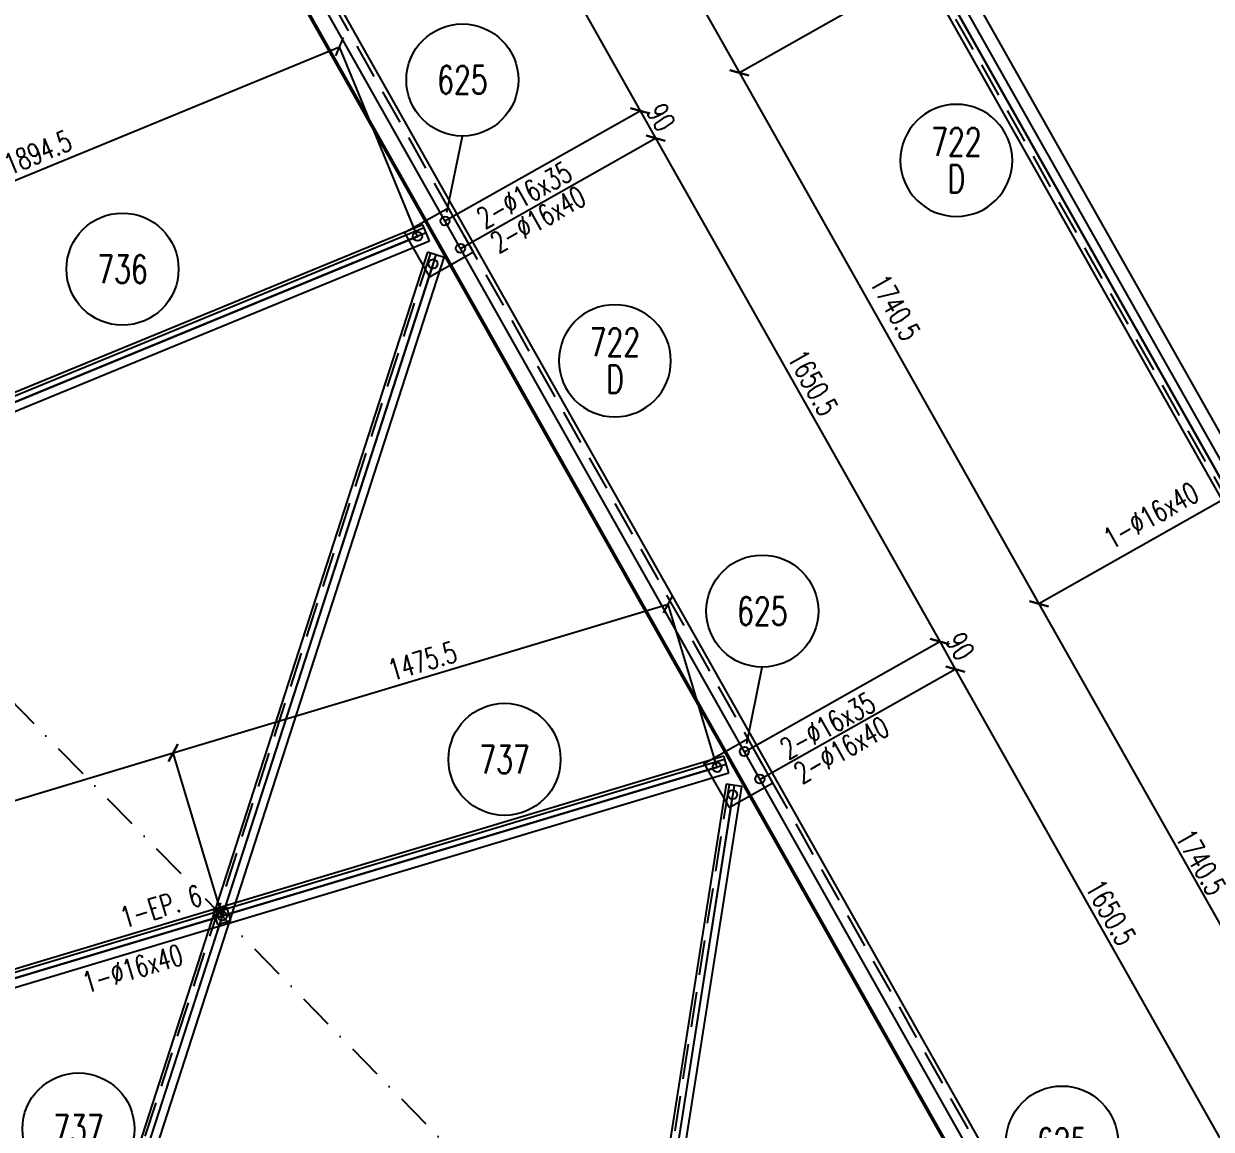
# Model space of a CAD drawing. Extents: x 144362 to 160582, y -59241 to -47761.
# Drawn here: x 147600 to 150991, y -55640 to -52484 of the extents above; entities that cross this region are included whole.
import ezdxf
from ezdxf.enums import TextEntityAlignment as Align

# ---------------------------------------------------------------- set-up
doc = ezdxf.new("R2010")
doc.units = 0
doc.header["$LTSCALE"] = 200
doc.header["$MEASUREMENT"] = 0
doc.linetypes.add('DASHDOT', pattern=[1, 0.5, -0.25, 0, -0.25])
doc.linetypes.add('DASHED', pattern=[0.75, 0.5, -0.25])
doc.layers.get('0').update_dxf_attribs({"linetype": 'CONTINUOUS'})
doc.layers.get('DEFPOINTS').update_dxf_attribs({"linetype": 'CONTINUOUS'})
for name, color, linetype in [('ASSI', 3, 'CONTINUOUS'), ('BOLLINI_1', 7, 'CONTINUOUS'), ('BOLLINI_5', 7, 'CONTINUOUS'), ('FORI', 2, 'CONTINUOUS'), ('LINEA_ANG', 2, 'CONTINUOUS'), ('LINEE_PIASTRE', 2, 'CONTINUOUS'), ('LM', 7, 'CONTINUOUS'), ('LS', 7, 'CONTINUOUS'), ('MZ', 6, 'DASHDOT'), ('PIASTRE', 5, 'CONTINUOUS'), ('QT_MPR', 7, 'CONTINUOUS'), ('TRAT-Y', 7, 'DASHED')]:
    doc.layers.add(name, color=color, linetype=linetype)
doc.styles.add('QUOTE', font='ROMANS8.SHX', dxfattribs={"width": 0.7})
doc.styles.add('RQL', font='ROMANS8.SHX', dxfattribs={"width": 0.7})
doc.styles.add('RS', font='ROMANS8.shx', dxfattribs={"width": 0.7})
doc.styles.get("Standard").update_dxf_attribs({"font": 'ROMANS8.SHX', "width": 0.7})
doc.dimstyles.new('TRATTO_20', dxfattribs={"dimscale": 0, "dimtxt": 60, "dimasz": 40, "dimexe": 0, "dimexo": 0, "dimgap": 10, "dimtad": 1, "dimrnd": 0.5, "dimdsep": 46, "dimtxsty": 'RS', "dimblk1": 'OBLIQUE', "dimblk2": 'OBLIQUE', "dimsah": 1, "dimcen": 0.09, "dimclrd": 2, "dimclre": 2, "dimclrt": 7, "dimadec": 0, "dimazin": 0, "dimtfac": 1, "dimtix": 1, "dimtmove": 2, "dimatfit": 3, "dimfxl": 1, "dimtolj": 1, "dimtzin": 0, "dimarcsym": 0})

# ---------------------------------------------------------------- blocks, each defined once
blk = doc.blocks.new('ASSE98')
blk.add_line((0, 0), (1, 0))
at = {"color": 7, "style": 'QUOTE', "width": 0.5, "flags": 1}
for tag, p in [('TI', (1.38308, 6.82731)), ('DI_S', (1.38308, 6.42178)), ('D_S', (1.38308, 6.02092)), ('E_S', (1.38308, 5.68065)), ('NFORI', (1.36454, 5.29792)), ('ALAR', (1.36349, 4.93246)), ('FAM', (1.3775, 4.54645)), ('ALA', (1.38308, 4.19257)), ('DISP2', (1.38308, 3.84971)), ('DISP1', (1.38308, 3.50686)), ('PINZAF', (1.38308, 3.164)), ('PINZAI', (1.38308, 2.82114)), ('TRP', (1.38308, 2.47829)), ('NP', (1.38308, 2.13543)), ('SV', (1.38308, 1.79257)), ('PESO', (1.38308, 1.44971)), ('QUA', (1.38308, 1.10686)), ('LUN', (1.38308, 0.764)), ('PROF', (1.38308, 0.42114)), ('POS', (1.38308, 0.07829))]:
    blk.add_attdef(tag, p, '', height=0.2, dxfattribs=at)
at = {"color": 7, "flags": 1}
for tag, p in [('LAV1', (3.07431, 6.82847)), ('LAV2', (3.07431, 6.49513)), ('LAV3', (3.07431, 6.1618)), ('LAV4', (3.07431, 5.82847)), ('LAV5', (3.07431, 5.49513)), ('LAV6', (3.07431, 5.1618)), ('LAV7', (3.07431, 4.82847)), ('LAV8', (3.07431, 4.49513)), ('LAV9', (3.07431, 4.1618)), ('LAV10', (3.07431, 3.82847))]:
    blk.add_attdef(tag, p, '', height=0.2, dxfattribs=at)
blk = doc.blocks.new('_OBLIQUE')
at = {"color": 0, "linetype": 'ByBlock'}
blk.add_line((-0.5, -0.5), (0.5, 0.5), dxfattribs=at)
blk = doc.blocks.new('*D54')
at = {"layer": 'DEFPOINTS', "color": 0, "transparency": 16777216}
for p in [(150211.9, -52302.9), (151067.4, -53818.6), (150498.7, -54139.6)]:
    blk.add_point(p, dxfattribs=at)
at = {"layer": 'QT_MPR', "color": 2, "lineweight": -2, "transparency": 16777216}
for p, q in [((150211.9, -52302.9), (149643.2, -52623.9)), ((149643.2, -52623.9), (150498.7, -54139.6)), ((151067.4, -53818.6), (150498.7, -54139.6))]:
    blk.add_line(p, q, dxfattribs=at)
at = {"layer": 'QT_MPR', "color": 2, "lineweight": -2, "transparency": 16777216, "xscale": 40, "yscale": 40, "zscale": 40}
for p, rotation in [((149643.2, -52623.9), 119.4417133094446), ((150498.7, -54139.6), 299.4417133094445)]:
    blk.add_blockref('_OBLIQUE', p, dxfattribs=dict(at, rotation=rotation))
at = {"layer": 'QT_MPR', "color": 7, "transparency": 16777216, "insert": (150088.3, -53294.2), "char_height": 60, "attachment_point": 5, "rotation": 299.4417, "style": 'RS'}
blk.add_mtext('\\A1;1740.5', dxfattribs=at)
blk = doc.blocks.new('*D53')
at = {"layer": 'DEFPOINTS', "color": 0, "transparency": 16777216}
for p in [(149356.4, -50787.2), (150211.9, -52302.9), (149643.2, -52623.9)]:
    blk.add_point(p, dxfattribs=at)
at = {"layer": 'QT_MPR', "color": 2, "lineweight": -2, "transparency": 16777216}
for p, q in [((149356.4, -50787.2), (148787.7, -51108.2)), ((148787.7, -51108.2), (149643.2, -52623.9)), ((150211.9, -52302.9), (149643.2, -52623.9))]:
    blk.add_line(p, q, dxfattribs=at)
at = {"layer": 'QT_MPR', "color": 2, "lineweight": -2, "transparency": 16777216, "xscale": 40, "yscale": 40, "zscale": 40}
for p, rotation in [((148787.7, -51108.2), 119.4417133094446), ((149643.2, -52623.9), 299.4417133094445)]:
    blk.add_blockref('_OBLIQUE', p, dxfattribs=dict(at, rotation=rotation))
at = {"layer": 'QT_MPR', "color": 7, "transparency": 16777216, "insert": (149203.3, -51737.3), "char_height": 60, "attachment_point": 5, "rotation": 299.4417, "style": 'RS'}
blk.add_mtext('\\A1;1740.5', dxfattribs=at)
blk = doc.blocks.new('*D60')
at = {"layer": 'DEFPOINTS', "color": 0, "transparency": 16777216}
for p in [(151067.4, -53818.6), (151922.9, -55334.3), (151354.2, -55655.3)]:
    blk.add_point(p, dxfattribs=at)
at = {"layer": 'LS', "color": 2, "lineweight": -2, "transparency": 16777216}
for p, q in [((151067.4, -53818.6), (150498.7, -54139.6)), ((150498.7, -54139.6), (151354.2, -55655.3)), ((151922.9, -55334.3), (151354.2, -55655.3))]:
    blk.add_line(p, q, dxfattribs=at)
at = {"layer": 'LS', "color": 2, "lineweight": -2, "transparency": 16777216, "xscale": 40, "yscale": 40, "zscale": 40}
for p, rotation in [((150498.7, -54139.6), 119.4417133094446), ((151354.2, -55655.3), 299.4417133094445)]:
    blk.add_blockref('_OBLIQUE', p, dxfattribs=dict(at, rotation=rotation))
at = {"layer": 'LS', "color": 7, "transparency": 16777216, "insert": (150961.3, -54877.8), "char_height": 60, "attachment_point": 5, "rotation": 299.4417, "style": 'RS'}
blk.add_mtext('\\A1;1740.5', dxfattribs=at)
blk = doc.blocks.new('16')
blk.add_circle((0, 0), 1)
blk = doc.blocks.new('MRKR_98')
blk.add_point((0, 0))
at = {"color": 7, "style": 'QUOTE', "width": 0.5, "flags": 1}
for tag, p in [('TI', (3.73, 6.83)), ('AUX2', (3.71, 4.93)), ('NFORI', (3.72, 5.3)), ('DI_S', (3.73, 6.42)), ('D_S', (3.73, 6.02)), ('E_S', (3.73, 5.68)), ('AUX1', (3.73, 4.19)), ('FAM', (3.73, 4.55)), ('COMMESSA', (3.73, 3.85)), ('MD', (3.73, 3.51)), ('MP', (3.73, 3.16)), ('LARGHEZZA', (3.73, 2.82)), ('SPESSORE', (3.73, 2.48)), ('NP', (3.73, 2.14)), ('SV', (3.73, 1.79)), ('PESO', (3.73, 1.45)), ('QUA', (3.73, 1.11)), ('LUN', (3.73, 0.76)), ('PROF', (3.73, 0.42)), ('POS', (3.73, 0.08))]:
    blk.add_attdef(tag, p, '', height=0.2, dxfattribs=at)
at = {"color": 7, "flags": 1}
for tag, p in [('LAV1', (5.26, 6.88)), ('LAV2', (5.26, 6.55)), ('LAV3', (5.26, 6.21)), ('LAV4', (5.26, 5.88)), ('LAV5', (5.26, 5.55)), ('LAV6', (5.26, 5.21)), ('LAV7', (5.26, 4.88)), ('LAV8', (5.26, 4.55)), ('LAV9', (5.26, 4.21)), ('LAV10', (5.26, 3.88))]:
    blk.add_attdef(tag, p, '', height=0.2, dxfattribs=at)
blk = doc.blocks.new('*D75')
at = {"layer": 'DEFPOINTS', "color": 0, "transparency": 16777216}
for p in [(147991.2, -51609.4), (149359.9, -52732.2), (148802.5, -53046.7)]:
    blk.add_point(p, dxfattribs=at)
at = {"layer": 'QT_MPR', "color": 2, "lineweight": -2, "transparency": 16777216}
for p, q in [((147991.2, -51609.4), (148548.6, -51294.9)), ((148548.6, -51294.9), (149359.9, -52732.2)), ((148802.5, -53046.7), (149359.9, -52732.2))]:
    blk.add_line(p, q, dxfattribs=at)
at = {"layer": 'QT_MPR', "color": 2, "lineweight": -2, "transparency": 16777216, "xscale": 40, "yscale": 40, "zscale": 40}
for p, rotation in [((148548.6, -51294.9), 119.4417133094436), ((149359.9, -52732.2), 299.4417133094436)]:
    blk.add_blockref('_OBLIQUE', p, dxfattribs=dict(at, rotation=rotation))
at = {"layer": 'QT_MPR', "color": 7, "transparency": 16777216, "insert": (148994.2, -51997.1), "char_height": 60, "attachment_point": 5, "rotation": 299.4417, "style": 'RS'}
blk.add_mtext('\\A1;1650.5', dxfattribs=at)
blk = doc.blocks.new('*D78')
at = {"layer": 'DEFPOINTS', "color": 0, "transparency": 16777216}
for p in [(149404.1, -52810.5), (148802.5, -53046.7), (148846.7, -53125.1)]:
    blk.add_point(p, dxfattribs=at)
at = {"layer": 'QT_MPR', "color": 2, "lineweight": -2, "transparency": 16777216}
for p, q in [((148802.5, -53046.7), (149359.9, -52732.2)), ((149359.9, -52732.2), (149404.1, -52810.5)), ((148846.7, -53125.1), (149404.1, -52810.5))]:
    blk.add_line(p, q, dxfattribs=at)
at = {"layer": 'QT_MPR', "color": 2, "lineweight": -2, "transparency": 16777216, "xscale": 40, "yscale": 40, "zscale": 40}
for p, rotation in [((149359.9, -52732.2), 119.4417133094436), ((149404.1, -52810.5), 299.4417133094436)]:
    blk.add_blockref('_OBLIQUE', p, dxfattribs=dict(at, rotation=rotation))
at = {"layer": 'QT_MPR', "color": 7, "transparency": 16777216, "insert": (149419.6, -52750.9), "char_height": 60, "attachment_point": 5, "rotation": 299.4417, "style": 'RS'}
blk.add_mtext('\\A1;90', dxfattribs=at)
blk = doc.blocks.new('*D77')
at = {"layer": 'DEFPOINTS', "color": 0, "transparency": 16777216}
for p in [(148846.7, -53125.1), (150215.4, -54247.8), (149658, -54562.4)]:
    blk.add_point(p, dxfattribs=at)
at = {"layer": 'QT_MPR', "color": 2, "lineweight": -2, "transparency": 16777216}
for p, q in [((148846.7, -53125.1), (149404.1, -52810.5)), ((149404.1, -52810.5), (150215.4, -54247.8)), ((149658, -54562.4), (150215.4, -54247.8))]:
    blk.add_line(p, q, dxfattribs=at)
at = {"layer": 'QT_MPR', "color": 2, "lineweight": -2, "transparency": 16777216, "xscale": 40, "yscale": 40, "zscale": 40}
for p, rotation in [((149404.1, -52810.5), 119.4417133094436), ((150215.4, -54247.8), 299.4417133094436)]:
    blk.add_blockref('_OBLIQUE', p, dxfattribs=dict(at, rotation=rotation))
at = {"layer": 'QT_MPR', "color": 7, "transparency": 16777216, "insert": (149853.4, -53508.9), "char_height": 60, "attachment_point": 5, "rotation": 299.4417, "style": 'RS'}
blk.add_mtext('\\A1;1650.5', dxfattribs=at)
blk = doc.blocks.new('*D80')
at = {"layer": 'DEFPOINTS', "color": 0, "transparency": 16777216}
for p in [(150259.6, -54326.2), (149658, -54562.4), (149702.2, -54640.8)]:
    blk.add_point(p, dxfattribs=at)
at = {"layer": 'QT_MPR', "color": 2, "lineweight": -2, "transparency": 16777216}
for p, q in [((149658, -54562.4), (150215.4, -54247.8)), ((150215.4, -54247.8), (150259.6, -54326.2)), ((149702.2, -54640.8), (150259.6, -54326.2))]:
    blk.add_line(p, q, dxfattribs=at)
at = {"layer": 'QT_MPR', "color": 2, "lineweight": -2, "transparency": 16777216, "xscale": 40, "yscale": 40, "zscale": 40}
for p, rotation in [((150215.4, -54247.8), 119.4417133094436), ((150259.6, -54326.2), 299.4417133094436)]:
    blk.add_blockref('_OBLIQUE', p, dxfattribs=dict(at, rotation=rotation))
at = {"layer": 'QT_MPR', "color": 7, "transparency": 16777216, "insert": (150273.7, -54261.1), "char_height": 60, "attachment_point": 5, "rotation": 299.4417, "style": 'RS'}
blk.add_mtext('\\A1;90', dxfattribs=at)
blk = doc.blocks.new('*D79')
at = {"layer": 'DEFPOINTS', "color": 0, "transparency": 16777216}
for p in [(149702.2, -54640.8), (151070.9, -55763.5), (150513.5, -56078.1)]:
    blk.add_point(p, dxfattribs=at)
at = {"layer": 'QT_MPR', "color": 2, "lineweight": -2, "transparency": 16777216}
for p, q in [((149702.2, -54640.8), (150259.6, -54326.2)), ((150259.6, -54326.2), (151070.9, -55763.5)), ((150513.5, -56078.1), (151070.9, -55763.5))]:
    blk.add_line(p, q, dxfattribs=at)
at = {"layer": 'QT_MPR', "color": 2, "lineweight": -2, "transparency": 16777216, "xscale": 40, "yscale": 40, "zscale": 40}
for p, rotation in [((150259.6, -54326.2), 119.4417133094436), ((151070.9, -55763.5), 299.4417133094436)]:
    blk.add_blockref('_OBLIQUE', p, dxfattribs=dict(at, rotation=rotation))
at = {"layer": 'QT_MPR', "color": 7, "transparency": 16777216, "insert": (150703.8, -55021), "char_height": 60, "attachment_point": 5, "rotation": 299.4417, "style": 'RS'}
blk.add_mtext('\\A1;1650.5', dxfattribs=at)
blk = doc.blocks.new('xxx')
blk.add_circle((0, 0), 8)
at = {"color": 3, "style": 'RQL', "width": 0.7}
blk.add_attdef('POS', text='', height=4, dxfattribs=at).set_placement((0, 0), align=Align.MIDDLE)
at = {"color": 3, "style": 'RQL', "width": 0.7, "flags": 1}
blk.add_attdef('POS1', (-0.39, -5.42), '', height=2, dxfattribs=at)
at = {"style": 'RQL', "width": 0.7, "flags": 1}
blk.add_attdef('TIPO', (-0.39, -8.66), '', height=2, dxfattribs=at)
blk = doc.blocks.new('*D91')
at = {"layer": 'DEFPOINTS', "color": 0, "transparency": 16777216}
for p in [(148501.6, -52549.6), (148724.1, -53091), (146972.2, -53811.2)]:
    blk.add_point(p, dxfattribs=at)
at = {"layer": 'QT_MPR', "color": 2, "lineweight": -2, "transparency": 16777216}
for p, q in [((146749.7, -53269.9), (148501.6, -52549.6)), ((148724.1, -53091), (148501.6, -52549.6)), ((146972.2, -53811.2), (146749.7, -53269.9))]:
    blk.add_line(p, q, dxfattribs=at)
at = {"layer": 'QT_MPR', "color": 2, "lineweight": -2, "transparency": 16777216, "xscale": 40, "yscale": 40, "zscale": 40}
for p, rotation in [((148501.6, -52549.6), 22.34848301096214), ((146749.7, -53269.9), 202.3484830109621)]:
    blk.add_blockref('_OBLIQUE', p, dxfattribs=dict(at, rotation=rotation))
at = {"layer": 'QT_MPR', "color": 7, "transparency": 16777216, "insert": (147639.8, -52851.5), "char_height": 60, "attachment_point": 5, "rotation": 22.3485, "style": 'RS'}
blk.add_mtext('\\A1;1894.5', dxfattribs=at)
blk = doc.blocks.new('*D90')
at = {"layer": 'DEFPOINTS', "color": 0, "transparency": 16777216}
for p in [(148026.6, -54565.2), (148166.4, -55030.9), (146292.6, -55593.5)]:
    blk.add_point(p, dxfattribs=at)
at = {"layer": 'QT_MPR', "color": 2, "lineweight": -2, "transparency": 16777216}
for p, q in [((146152.8, -55127.7), (148026.6, -54565.2)), ((148166.4, -55030.9), (148026.6, -54565.2)), ((146292.6, -55593.5), (146152.8, -55127.7))]:
    blk.add_line(p, q, dxfattribs=at)
at = {"layer": 'QT_MPR', "color": 2, "lineweight": -2, "transparency": 16777216, "xscale": 40, "yscale": 40, "zscale": 40}
for p, rotation in [((148026.6, -54565.2), 16.71026634204063), ((146152.8, -55127.7), 196.7102663420406)]:
    blk.add_blockref('_OBLIQUE', p, dxfattribs=dict(at, rotation=rotation))
at = {"layer": 'QT_MPR', "color": 7, "transparency": 16777216, "insert": (147059.3, -54807.1), "char_height": 60, "attachment_point": 5, "rotation": 16.7103, "style": 'RS'}
blk.add_mtext('\\A1;1956.5', dxfattribs=at)
blk = doc.blocks.new('*D89')
at = {"layer": 'DEFPOINTS', "color": 0, "transparency": 16777216}
for p in [(149439.8, -54140.9), (149579.6, -54606.7), (148166.4, -55030.9)]:
    blk.add_point(p, dxfattribs=at)
at = {"layer": 'QT_MPR', "color": 2, "lineweight": -2, "transparency": 16777216}
for p, q in [((148026.6, -54565.2), (149439.8, -54140.9)), ((149579.6, -54606.7), (149439.8, -54140.9)), ((148166.4, -55030.9), (148026.6, -54565.2))]:
    blk.add_line(p, q, dxfattribs=at)
at = {"layer": 'QT_MPR', "color": 2, "lineweight": -2, "transparency": 16777216, "xscale": 40, "yscale": 40, "zscale": 40}
for p, rotation in [((149439.8, -54140.9), 16.71026634204063), ((148026.6, -54565.2), 196.7102663420406)]:
    blk.add_blockref('_OBLIQUE', p, dxfattribs=dict(at, rotation=rotation))
at = {"layer": 'QT_MPR', "color": 7, "transparency": 16777216, "insert": (148738.1, -54303.2), "char_height": 60, "attachment_point": 5, "rotation": 16.7103, "style": 'RS'}
blk.add_mtext('\\A1;1475.5', dxfattribs=at)
blk = doc.blocks.new('YYY')
blk.add_circle((0, 0), 8)
at = {"color": 3, "style": 'RQL', "width": 0.7}
for tag, p in [('POS3', (0, 0.65)), ('POS2', (0, -4.63))]:
    blk.add_attdef(tag, text='', height=4, dxfattribs=at).set_placement(p, align=Align.CENTER)
at = {"style": 'RQL', "width": 0.7, "flags": 1}
blk.add_attdef('TIPO', text='', height=3, dxfattribs=at).set_placement((0, 0), align=Align.MIDDLE_CENTER)
blk = doc.blocks.new('IQ')
for p, q in [((0.5, 0.5), (-0.5, 0.5)), ((-0.5, 0.5), (-0.5, -0.5)), ((0.5, -0.5), (0.5, 0.5)), ((-0.5, -0.5), (0.5, -0.5))]:
    blk.add_line(p, q)
at = {"flags": 1}
for tag, p in [('SPESSORE', (0, -0.008)), ('NUMERO', (0, -0.342))]:
    blk.add_attdef(tag, p, '', height=0.2, dxfattribs=at)
blk = doc.blocks.new('bull')
at = {"style": 'RS', "width": 0.7, "flags": 1}
for tag, p in [('NN', (-12.25, 0)), ('DIAMETRO', (0, -4.86)), ('SERRAGGIO', (0, -9.71)), ('LUNGHEZZA', (0, -14.57)), ('NB', (0, -19.43)), ('TIPO', (0, -24.12)), ('EL', (-0.14, -29))]:
    blk.add_attdef(tag, p, '', height=3, dxfattribs=at)
at = {"style": 'RS', "width": 0.7}
blk.add_attdef('BULLONE', (0, 0), '', height=3, dxfattribs=at)
blk = doc.blocks.new('imbbull')
at = {"style": 'RS', "width": 0.7, "flags": 1}
for tag, p in [('NN', (-11.1, 0)), ('DIAMETRO', (0, -4.86)), ('SERRAGGIO', (0, -9.71)), ('LUNGHEZZA', (0, -14.57)), ('NB', (0, -19.43)), ('TIPO', (0, -24.38)), ('EL', (-0.14, -29.26))]:
    blk.add_attdef(tag, p, '', height=3, dxfattribs=at)
at = {"style": 'RS', "width": 0.7}
blk.add_attdef('BULLONE', (0, 0), '', height=3, dxfattribs=at)

msp = doc.modelspace()

# ---------------------------------------------------------------- linework, layer by layer
at = {"layer": 'LINEA_ANG'}
for p, q in [((153405.58, -57885.866), (148570.321, -49319.253)), ((148479.656, -49341.72), (153383.73, -58030.252)), ((152077.445, -58767.559), (147173.372, -50079.027)), ((147094.995, -50123.265), (151999.068, -58811.798)), ((148739.599, -53057.594), (144760.73, -54693.382)), ((144763.962, -54701.243), (148742.831, -53065.455)), ((148758.611, -53103.838), (148739.599, -53057.594)), ((144779.742, -54739.626), (148758.611, -53103.838)), ((148752.891, -53135.978), (147680.387, -56452.893)), ((148800.466, -53151.361), (148752.891, -53135.978)), ((147727.962, -56468.277), (148800.466, -53151.361)), ((149598.35, -54574.948), (146259.561, -55577.285)), ((146262.005, -55585.426), (149600.794, -54583.089)), ((149612.727, -54622.836), (149598.35, -54574.948)), ((146273.937, -55625.173), (149612.727, -54622.836)), ((149605.338, -54654.805), (149182.803, -57345.835)), ((149227.258, -57352.815), (149649.793, -54661.786)), ((149649.793, -54661.786), (149605.338, -54654.805))]:
    msp.add_line(p, q, dxfattribs=at)
at = {"layer": 'LINEE_PIASTRE'}
for p, q in [((148812.752, -53009.959), (148687.348, -53080.741)), ((148883.533, -53135.363), (148812.752, -53009.959)), ((148687.348, -53080.741), (148758.13, -53206.144)), ((148758.13, -53206.144), (148883.533, -53135.363)), ((149668.252, -54525.646), (149542.848, -54596.428)), ((149739.033, -54651.049), (149668.252, -54525.646)), ((149542.848, -54596.428), (149613.63, -54721.831)), ((149613.63, -54721.831), (149739.033, -54651.049))]:
    msp.add_line(p, q, dxfattribs=at)
at = {"layer": 'LS', "color": 6}
for p, q in [((153604.048, -58365.66), (148471.048, -49271.539)), ((151387.332, -57717.814), (146959.501, -49873.041)), ((151413.249, -57672.181), (147138.537, -50098.689)), ((152778.403, -56849.973), (149356.403, -50787.226)), ((148807.974, -53021.862), (148852.11, -52804.306)), ((144795.295, -54706.201), (148724.133, -53090.982)), ((148768.372, -53169.36), (147712.496, -56434.849)), ((149664.492, -54538.189), (149708.628, -54320.633)), ((146292.609, -55593.466), (149579.633, -54606.669)), ((149623.872, -54685.046), (149209.81, -57322.113))]:
    msp.add_line(p, q, dxfattribs=at)
at = {"layer": 'MZ'}
msp.add_line((144898.312, -51693.144), (152034.395, -58981.293), dxfattribs=at)
at = {"layer": 'TRAT-Y'}
for p, q in [((148490.977, -49335.33), (153395.051, -58023.862)), ((152066.124, -58773.949), (147162.051, -50085.417)), ((148760.979, -53138.593), (147688.474, -56455.509)), ((149613.735, -54656.124), (149191.2, -57347.153))]:
    msp.add_line(p, q, dxfattribs=at)

# ---------------------------------------------------------------- block references
at = {"layer": 'ASSI', "xscale": 9977}
for p, rotation in [((148503.169, -49328.449), 299.4417133094445), ((152077.445, -58767.559), 119.4417133094436)]:
    msp.add_blockref('ASSE98', p, dxfattribs=dict(at, rotation=rotation))
at = {"layer": 'ASSI'}
ref = msp.add_blockref('ASSE98', (148749.105, -53080.716), dxfattribs=dict(at, xscale=4302, zscale=4302, rotation=202.348483010962))
ref.add_attrib('PROF', 'L50x4', (145723.887, -54207.669), dxfattribs={"layer": '0', "color": 2, "height": 70, "rotation": 22.348483, "style": 'QUOTE', "width": 0.7})
ref.add_attrib('LUN', '4302', (146190.832, -54015.699), dxfattribs={"layer": '0', "color": 2, "height": 70, "rotation": 22.348483, "style": 'QUOTE', "width": 0.7})
ref.add_attrib('PESO', '4248 C/C T.E.', (145832.255, -54471.262), dxfattribs={"layer": '0', "color": 2, "height": 70, "rotation": 22.348483, "style": 'QUOTE', "width": 0.7})
ref.add_attrib('SV', 'Lg.', (146048.276, -54074.307), dxfattribs={"layer": '0', "color": 2, "height": 70, "rotation": 22.348483, "style": 'QUOTE', "width": 0.7})
for p, xscale, zscale, rotation in [((148776.678, -53143.669), 3486, 3486, 252.0817075199979), ((149628.06, -54658.373), 2724, 2724, 261.076497012815)]:
    msp.add_blockref('ASSE98', p, dxfattribs=dict(at, xscale=xscale, zscale=zscale, rotation=rotation))
ref = msp.add_blockref('ASSE98', (149605.539, -54598.892), dxfattribs=dict(at, xscale=3486, zscale=3486, rotation=196.7102663420406))
ref.add_attrib('PROF', 'L50x4', (146880.963, -55323.104), dxfattribs={"layer": '0', "color": 2, "height": 70, "rotation": 16.710266, "style": 'QUOTE', "width": 0.7})
ref.add_attrib('LUN', '3486', (147364.51, -55177.939), dxfattribs={"layer": '0', "color": 2, "height": 70, "rotation": 16.710266, "style": 'QUOTE', "width": 0.7})
ref.add_attrib('PESO', '3432 C/C T.E.', (147021.634, -55526.496), dxfattribs={"layer": '0', "color": 2, "height": 70, "rotation": 16.710266, "style": 'QUOTE', "width": 0.7})
ref.add_attrib('SV', 'Lg.', (147216.886, -55222.257), dxfattribs={"layer": '0', "color": 2, "height": 70, "rotation": 16.710266, "style": 'QUOTE', "width": 0.7})
at = {"layer": 'BOLLINI_1', "xscale": 20, "yscale": 20, "zscale": 20}
for p, values in [((148852.213, -52644.306), {'POS': '625'}), ((147881.759, -53184.265), {'POS': '736'}), ((149708.731, -54160.633), {'POS': '625'}), ((148972.611, -54583.921), {'POS': '737'}), ((147755.831, -55639.188), {'POS': '737'}), ((150564.447, -55676.596), {'POS': '625'})]:
    msp.add_blockref('xxx', p, dxfattribs=at).add_auto_attribs(values)
at = {"layer": 'BOLLINI_5'}
ref = msp.add_blockref('YYY', (150262.797, -52873.95), dxfattribs=dict(at, xscale=-19.99970832482618, yscale=19.99970832476798, zscale=19.99970832479172))
ref.add_attrib('POS3', '722', dxfattribs={"layer": '0', "color": 3, "height": 79.9988, "style": 'RQL', "width": 0.7}).set_placement((150262.797, -52861.011), align=Align.CENTER)
ref.add_attrib('POS2', 'D', dxfattribs={"layer": '0', "color": 3, "height": 79.999, "style": 'RQL', "width": 0.7}).set_placement((150262.797, -52966.558), align=Align.CENTER)
ref = msp.add_blockref('YYY', (149287.803, -53446.007), dxfattribs=dict(at, xscale=-19.99970832482618, yscale=19.99970832476798, zscale=19.99970832479172))
ref.add_attrib('POS3', '722', dxfattribs={"layer": '0', "color": 3, "height": 79.9988, "style": 'RQL', "width": 0.7}).set_placement((149287.803, -53433.068), align=Align.CENTER)
ref.add_attrib('POS2', 'D', dxfattribs={"layer": '0', "color": 3, "height": 79.999, "style": 'RQL', "width": 0.7}).set_placement((149287.803, -53538.614), align=Align.CENTER)
at = {"layer": 'FORI', "yscale": 13, "zscale": 13}
for p, xscale, rotation in [((148802.51, -53046.744), 13, 334.857936508824), ((148846.749, -53125.121), 13, 334.857936508824), ((149657.519, -54561.56), 13, 334.857936508824), ((149579.633, -54606.669), -13, 88.79197386203853), ((149701.757, -54639.937), 13, 334.857936508824)]:
    msp.add_blockref('16', p, dxfattribs=dict(at, xscale=xscale, rotation=rotation))
at = {"layer": 'FORI', "xscale": 13, "yscale": 13, "zscale": 13}
for p in [(148724.133, -53090.982), (148768.372, -53169.36), (149623.872, -54685.046), (148166.447, -55030.921)]:
    msp.add_blockref('16', p, dxfattribs=at)
at = {"layer": 'LM', "xscale": 40, "yscale": 40, "zscale": 40, "rotation": 286.7102663420102}
msp.add_blockref('IQ', (148166.447, -55030.921), dxfattribs=at)
at = {"layer": 'LS', "color": 7}
for name, p, xscale, yscale, zscale, rotation, values in [('bull', (148916.107, -53070.865), 20, 20, 20, 29.44171330944418, {'BULLONE': '2-%%c16x35                '}), ('bull', (148955.43, -53140.534), 20, 20, 20, 29.44171330944418, {'BULLONE': '2-%%c16x40                '}), ('bull', (150705.847, -53985.629), 20, 20, 20, 29.44171330944471, {'BULLONE': '1-%%c16x40                '}), ('bull', (149782.498, -54585.586), 20, 20, 20, 29.44171330944384, {'BULLONE': '2-%%c16x35                '}), ('bull', (149821.821, -54655.255), 20, 20, 20, 29.44171330944384, {'BULLONE': '2-%%c16x40                '}), ('imbbull', (147886.452, -55066.703), 19.99999999999999, 19.99999999999999, 19.99999999999999, 16.71026634204049, {'BULLONE': '1-EP. 6'}), ('bull', (147778.81, -55252.416), 20, 20, 20, 16.71026634204035, {'BULLONE': '1-%%c16x40                '})]:
    msp.add_blockref(name, p, dxfattribs=dict(at, xscale=xscale, yscale=yscale, zscale=zscale, rotation=rotation)).add_auto_attribs(values)
at = {"layer": 'PIASTRE', "xscale": 20, "yscale": 20, "zscale": 20, "rotation": 299.4417133098241}
for p in [(148687.348, -53080.741), (149542.848, -54596.428)]:
    msp.add_blockref('MRKR_98', p, dxfattribs=at)

# ---------------------------------------------------------------- dimensions: what is measured, and where the dimension line sits
at = {"layer": 'LS', "color": 6}
dim = msp.add_linear_dim(base=(151354.234, -55655.26), p1=(151067.403, -53818.599), p2=(151922.903, -55334.286), angle=299.441713, text='1740.5', dimstyle='TRATTO_20', override={"dimscale": 1}, dxfattribs=at)
dim.commit()
dim.dimension.update_dxf_attribs({"geometry": '*D60', "text_midpoint": (150961.318, -54877.756)})
at = {"layer": 'QT_MPR'}
for base, p1, p2, angle, text, picture, middle in [((149643.234, -52623.887), (149356.403, -50787.226), (150211.903, -52302.913), 299.441713, '1740.5', '*D53', (149203.257, -51737.255)), ((149359.858, -52732.16), (147991.249, -51609.434), (148802.51, -53046.744), 299.441713, '1650.5', '*D75', (148994.245, -51997.055)), ((150498.734, -54139.574), (150211.903, -52302.913), (151067.403, -53818.599), 299.441713, '1740.5', '*D54', (150088.279, -53294.219)), ((148501.58, -52549.646), (146972.207, -53811.232), (148724.133, -53090.982), 22.348483, '1894.5', '*D91', (147639.76, -52851.496)), ((149404.097, -52810.537), (148802.51, -53046.744), (148846.749, -53125.121), 299.441713, '90', '*D78', (149419.586, -52750.944)), ((150215.358, -54247.847), (148846.749, -53125.121), (149658.01, -54562.431), 299.441713, '1650.5', '*D77', (149853.407, -53508.88)), ((149439.811, -54140.92), (148166.447, -55030.921), (149579.633, -54606.669), 16.710266, '1475.5', '*D89', (148738.097, -54303.201)), ((150259.597, -54326.224), (149658.01, -54562.431), (149702.249, -54640.808), 299.441713, '90', '*D80', (150273.734, -54261.057)), ((151070.858, -55763.533), (149702.249, -54640.808), (150513.51, -56078.118), 299.441713, '1650.5', '*D79', (150703.83, -55020.958)), ((148026.625, -54565.172), (146292.609, -55593.466), (148166.447, -55030.921), 16.710266, '1956.5', '*D90', (147059.269, -54807.125))]:
    dim = msp.add_linear_dim(base=base, p1=p1, p2=p2, angle=angle, text=text, dimstyle='TRATTO_20', override={"dimscale": 1}, dxfattribs=at)
    dim.commit()
    dim.dimension.update_dxf_attribs({"geometry": picture, "text_midpoint": middle, "dimtype": 160})

doc.saveas('drawing.dxf')
